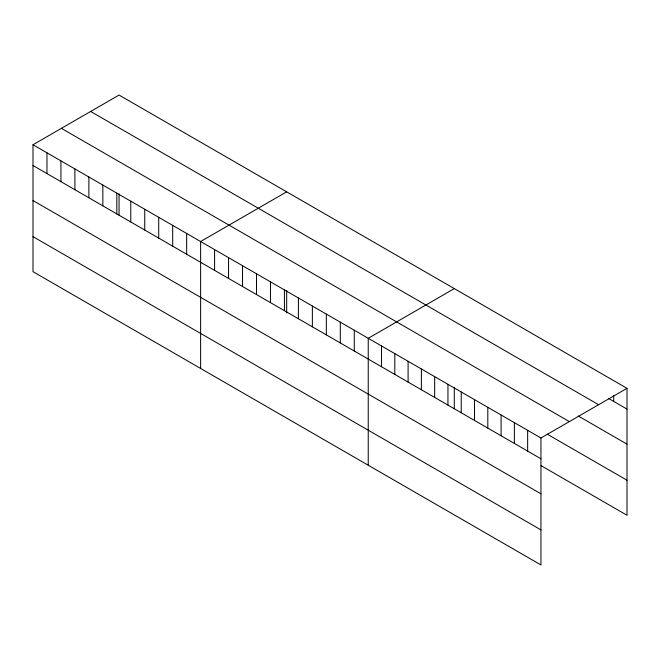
<?xml version="1.0" encoding="UTF-8"?>
<svg xmlns="http://www.w3.org/2000/svg" width="660" height="660" viewBox="0 0 660 660"><rect width="100%" height="100%" fill="white"/><g stroke="black" fill="none" stroke-linecap="round" stroke-linejoin="round"><path stroke-width="0.99" d="M33 144.746L540.944 438.001L540.944 564.943L33 271.681L33 144.746L119.056 95.056L627 388.319L627 515.254L541.093 465.655M286.679 191.829L200.624 241.519L200.624 368.462M454.303 288.61L368.239 338.291L368.239 465.234M540.944 438.001L627 388.319M608.404 398.359L627 409.101M90.659 111.457L598.604 404.712M578.292 416.006L627 444.13M61.396 128.345L569.341 421.608M547.288 434.206L627 480.224M33 165.528L540.944 458.782M33 200.557L540.944 493.812M33 236.651L540.944 529.906M613.717 395.488L613.717 401.428M527.654 430.328L527.654 451.11M514.371 422.664L514.371 443.446M501.088 414.991L501.088 435.773M487.806 407.319L487.806 428.101M474.515 399.655L474.515 420.436M461.233 391.982L461.233 412.764M454.303 387.329L454.303 408.738M447.95 384.31L447.95 405.091M434.668 376.645L434.668 397.427M421.377 368.973L421.377 389.755M408.094 361.3L408.094 382.082M394.812 353.636L394.812 374.418M381.529 345.964L381.529 366.745M354.272 330.231L354.272 351.013M340.304 322.162L340.304 342.944M326.337 314.102L326.337 334.884M312.37 306.034L312.37 326.815M298.402 297.974L298.402 318.755M286.679 290.557L286.679 312.939M284.427 289.905L284.427 310.687M270.46 281.845L270.46 302.626M256.492 273.776L256.492 294.558M242.525 265.716L242.525 286.498M228.558 257.647L228.558 278.429M214.591 249.579L214.591 270.369M186.656 233.45L186.656 254.24M172.681 225.39L172.681 246.172M158.713 217.322L158.713 238.111M144.746 209.261L144.746 230.043M130.779 201.193L130.779 221.974M119.056 193.776L119.056 215.185M116.812 193.132L116.812 213.914M102.844 185.064L102.844 205.846M88.877 177.004L88.877 197.785M74.902 168.935L74.902 189.717M60.934 160.875L60.934 181.657M46.967 152.806L46.967 173.588"/></g></svg>
